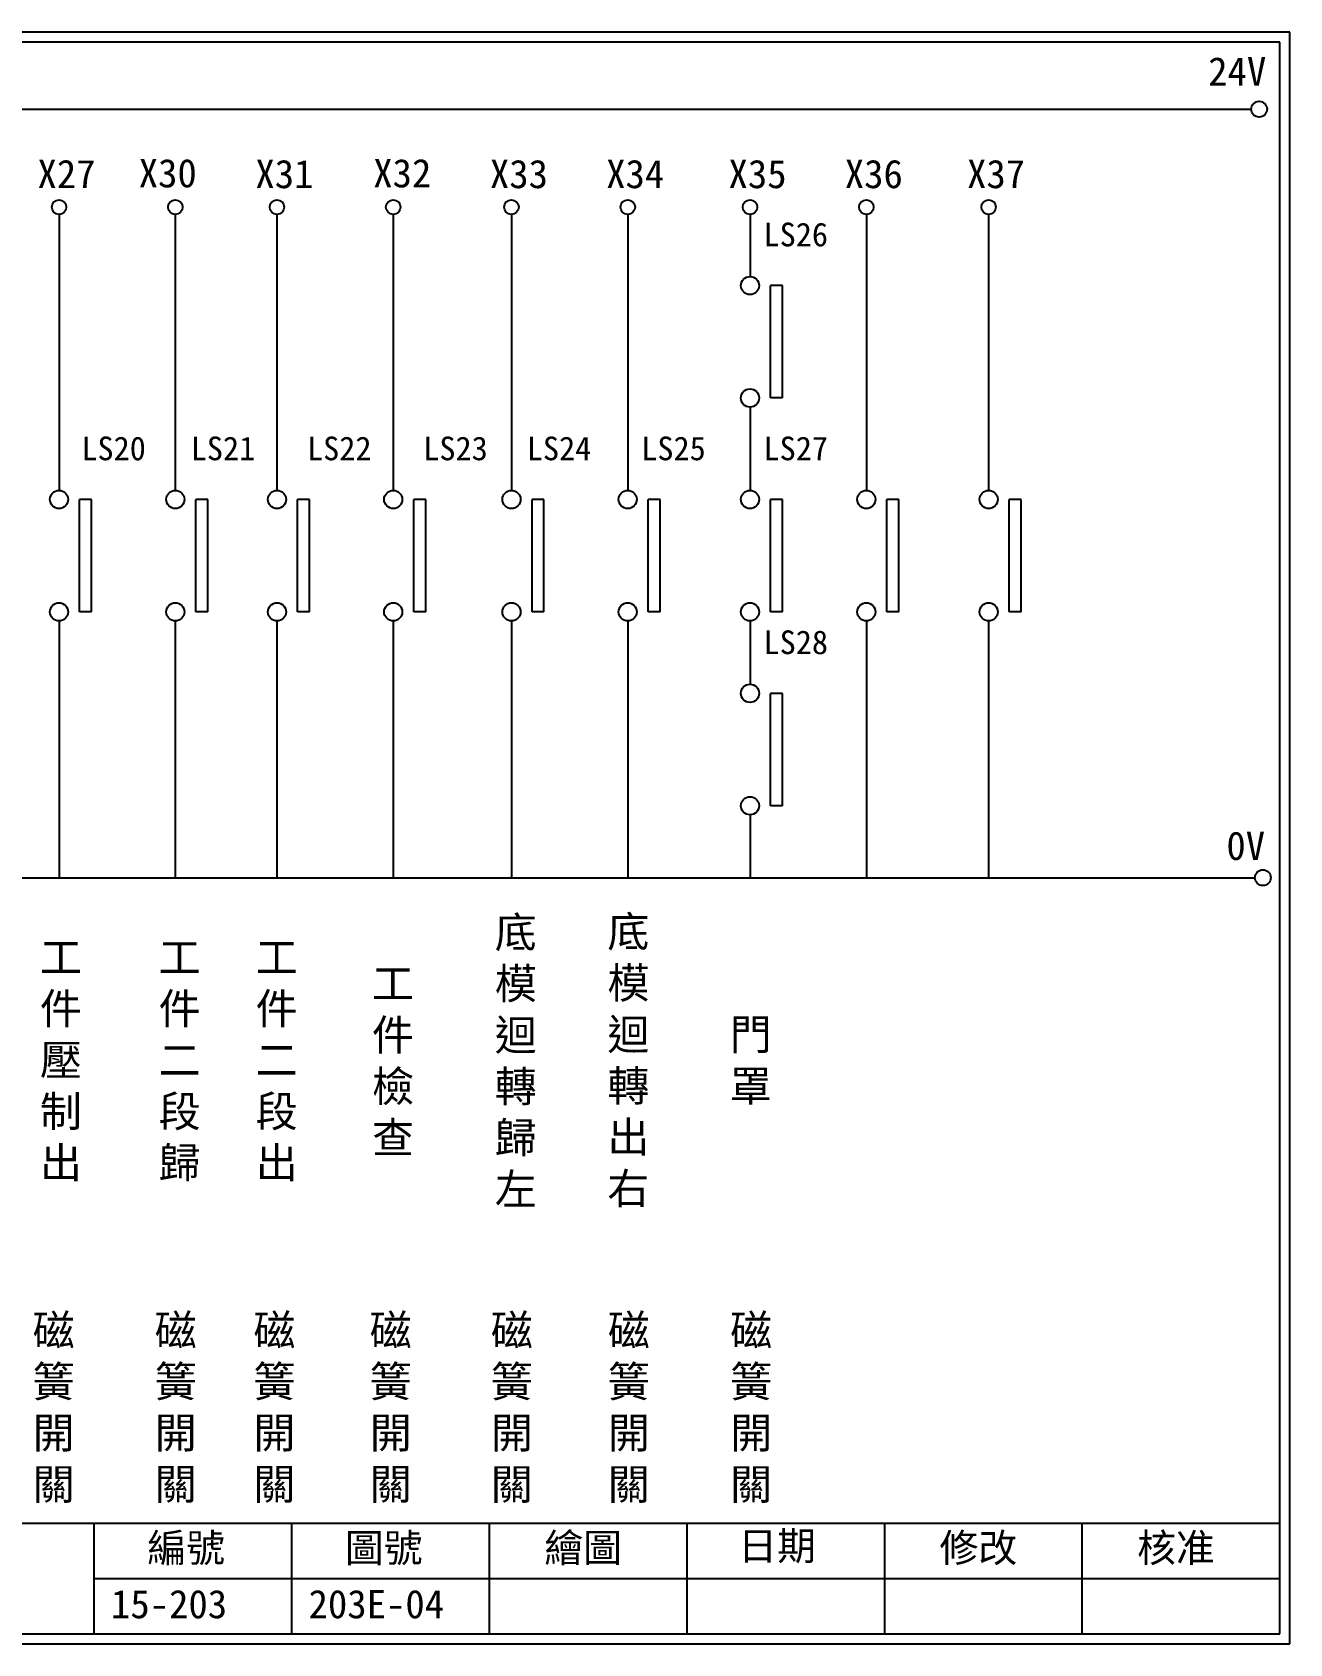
# Model space of a CAD drawing. Extents: x 275 to 562, y 265 to 469.
# Drawn here: x 402.8 to 561.9, y 264.9 to 468.9 of the extents above; entities that cross this region are included whole.
import ezdxf

# ---------------------------------------------------------------- set-up
doc = ezdxf.new("R2010")
doc.units = 0
doc.layers.get('0').update_dxf_attribs({"linetype": 'CONTINUOUS'})
doc.layers.add('圖框層', color=7, linetype='CONTINUOUS')
doc.layers.add('標尺寸層', color=3, linetype='CONTINUOUS')
doc.styles.add('CNS', font='romanc.shx', dxfattribs={"bigfont": 'chineset.shx'})
doc.styles.add('STSL', font='kaiu.ttf')

msp = doc.modelspace()

# ---------------------------------------------------------------- linework, layer by layer
for p, q in [((497.72, 436.85), (496.22, 436.85)), ((497.72, 422.62), (496.22, 422.62)), ((410.3, 409.78), (408.79, 409.78)), ((425.01, 409.78), (423.51, 409.78)), ((437.87, 409.78), (436.37, 409.78)), ((452.58, 409.78), (451.08, 409.78)), ((467.53, 409.78), (466.03, 409.78)), ((482.25, 409.78), (480.74, 409.78)), ((497.72, 409.78), (496.22, 409.78)), ((512.44, 409.78), (510.93, 409.78)), ((527.91, 409.78), (526.41, 409.78)), ((410.3, 395.55), (408.79, 395.55)), ((425.01, 395.55), (423.51, 395.55)), ((437.87, 395.55), (436.37, 395.55)), ((452.58, 395.55), (451.08, 395.55)), ((467.53, 395.55), (466.03, 395.55)), ((482.25, 395.55), (480.74, 395.55)), ((497.72, 395.55), (496.22, 395.55)), ((512.44, 395.55), (510.93, 395.55)), ((527.91, 395.55), (526.41, 395.55)), ((497.72, 385.24), (496.22, 385.24)), ((497.72, 371.01), (496.22, 371.01))]:
    msp.add_line(p, q)
for centre in [(558.02, 459.17), (558.5, 361.9)]:
    msp.add_circle(centre, 1)
at = {"layer": '圖框層', "color": 7}
for p, q in [((561.9, 468.91), (274.9, 468.91)), ((560.65, 467.66), (276.15, 467.66)), ((560.65, 266.2), (560.65, 467.66)), ((561.9, 264.95), (561.9, 468.91)), ((276.15, 280.2), (560.65, 280.2)), ((410.65, 266.2), (410.65, 280.2)), ((435.65, 266.2), (435.65, 280.2)), ((460.65, 266.2), (460.65, 280.2)), ((485.65, 266.2), (485.65, 280.2)), ((510.65, 266.2), (510.65, 280.2)), ((535.65, 266.2), (535.65, 280.2)), ((410.65, 273.2), (560.65, 273.2)), ((276.15, 266.2), (560.65, 266.2)), ((274.9, 264.95), (561.9, 264.95))]:
    msp.add_line(p, q, dxfattribs=at)
at = {"layer": '標尺寸層', "color": 7}
for p, q in [((279.42, 459.17), (557.02, 459.17)), ((406.19, 445.86), (406.19, 410.93)), ((420.9, 445.86), (420.9, 410.93)), ((433.76, 445.86), (433.76, 410.93)), ((448.47, 445.86), (448.47, 410.93)), ((463.43, 445.86), (463.43, 410.93)), ((478.14, 445.86), (478.14, 410.93)), ((493.61, 445.86), (493.61, 438)), ((508.33, 445.86), (508.33, 410.93)), ((523.8, 445.86), (523.8, 410.93)), ((496.22, 422.62), (496.22, 436.85)), ((497.72, 422.62), (497.72, 436.85)), ((493.61, 421.46), (493.61, 410.93)), ((408.79, 395.55), (408.79, 409.78)), ((410.3, 395.55), (410.3, 409.78)), ((423.51, 395.55), (423.51, 409.78)), ((425.01, 395.55), (425.01, 409.78)), ((436.37, 395.55), (436.37, 409.78)), ((437.87, 395.55), (437.87, 409.78)), ((451.08, 395.55), (451.08, 409.78)), ((452.58, 395.55), (452.58, 409.78)), ((466.03, 395.55), (466.03, 409.78)), ((467.53, 395.55), (467.53, 409.78)), ((480.74, 395.55), (480.74, 409.78)), ((482.25, 395.55), (482.25, 409.78)), ((496.22, 395.55), (496.22, 409.78)), ((497.72, 395.55), (497.72, 409.78)), ((510.93, 395.55), (510.93, 409.78)), ((512.44, 395.55), (512.44, 409.78)), ((526.41, 395.55), (526.41, 409.78)), ((527.91, 395.55), (527.91, 409.78)), ((406.19, 394.41), (406.19, 361.9)), ((406.19, 394.4), (406.19, 361.9)), ((420.9, 394.41), (420.9, 361.9)), ((420.9, 394.4), (420.9, 361.9)), ((433.76, 394.41), (433.76, 361.9)), ((433.76, 394.4), (433.76, 361.9)), ((448.47, 394.41), (448.47, 361.9)), ((448.47, 394.4), (448.47, 361.9)), ((463.43, 394.41), (463.43, 361.9)), ((463.43, 394.4), (463.43, 361.9)), ((478.14, 394.41), (478.14, 361.9)), ((478.14, 394.4), (478.14, 361.9)), ((493.61, 394.41), (493.61, 386.39)), ((493.61, 394.4), (493.61, 386.39)), ((508.33, 394.41), (508.33, 361.9)), ((508.33, 394.4), (508.33, 361.9)), ((523.8, 394.41), (523.8, 361.9)), ((523.8, 394.4), (523.8, 361.9)), ((496.22, 371.01), (496.22, 385.24)), ((497.72, 371.01), (497.72, 385.24)), ((493.61, 369.86), (493.61, 361.9)), ((493.61, 369.86), (493.61, 361.9)), ((279.63, 361.9), (557.5, 361.9))]:
    msp.add_line(p, q, dxfattribs=at)
for centre, radius in [((406.19, 446.78), 0.92), ((406.19, 446.78), 0.92), ((420.9, 446.78), 0.92), ((433.76, 446.78), 0.92), ((433.76, 446.78), 0.92), ((448.47, 446.78), 0.92), ((463.43, 446.78), 0.92), ((463.43, 446.78), 0.92), ((478.14, 446.78), 0.92), ((493.61, 446.78), 0.92), ((493.61, 446.78), 0.92), ((508.33, 446.78), 0.92), ((523.8, 446.78), 0.92), ((523.8, 446.78), 0.92), ((493.61, 436.85), 1.15), ((493.61, 422.62), 1.15), ((406.19, 409.78), 1.15), ((420.9, 409.78), 1.15), ((433.76, 409.78), 1.15), ((448.47, 409.78), 1.15), ((463.43, 409.78), 1.15), ((478.14, 409.78), 1.15), ((493.61, 409.78), 1.15), ((508.33, 409.78), 1.15), ((523.8, 409.78), 1.15), ((406.19, 395.55), 1.15), ((420.9, 395.55), 1.15), ((433.76, 395.55), 1.15), ((448.47, 395.55), 1.15), ((463.43, 395.55), 1.15), ((478.14, 395.55), 1.15), ((493.61, 395.55), 1.15), ((508.33, 395.55), 1.15), ((523.8, 395.55), 1.15), ((493.61, 385.24), 1.15), ((493.61, 371.01), 1.15)]:
    msp.add_circle(centre, radius, dxfattribs=at)

# ---------------------------------------------------------------- texts
at = {"layer": '圖框層', "color": 4, "style": 'STSL'}
for s, height, p in [('24V', 3.6, (551.58, 462.16)), ('X30', 3.6, (416.27, 449.28)), ('X32', 3.6, (445.94, 449.28)), ('X27', 3.6, (403.46, 449.18)), ('X31', 3.6, (431.03, 449.18)), ('X33', 3.6, (460.7, 449.18)), ('X34', 3.6, (475.41, 449.18)), ('X35', 3.6, (490.89, 449.18)), ('X36', 3.6, (505.6, 449.18)), ('X37', 3.6, (521.07, 449.18)), ('LS26', 3, (495.32, 441.81)), ('LS20', 3, (409.01, 414.74)), ('LS21', 3, (422.85, 414.74)), ('LS22', 3, (437.56, 414.74)), ('LS23', 3, (452.27, 414.74)), ('LS24', 3, (465.37, 414.74)), ('LS25', 3, (479.85, 414.74)), ('LS27', 3, (495.32, 414.74)), ('LS28', 3, (495.32, 390.2)), ('0V', 3.6, (553.88, 364.15)), ('繪圖', 3.6, (467.59, 275.29)), ('日期', 3.6, (492.12, 275.53)), ('編號', 3.6, (417.36, 275.28)), ('圖號', 3.6, (442.36, 275.28)), ('修改', 3.6, (517.59, 275.29)), ('核准', 3.6, (542.59, 275.29)), ('15-203', 3.6, (412.76, 268.17)), ('203E-04', 3.6, (437.76, 268.17))]:
    msp.add_text(s, height=height, dxfattribs=at).set_placement(p)
at = {"layer": '標尺寸層', "color": 7, "char_height": 3.9, "width": 4.9608, "attachment_point": 5, "style": 'CNS'}
for s, insert in [('{\\fDFKai-SB|b0|i0|c136|p65;底模迴轉歸左}', (463.97, 338.61)), ('{\\fDFKai-SB|b0|i0|c136|p65;底模迴轉出右}', (478.22, 338.61)), ('{\\fDFKai-SB|b0|i0|c136|p65;工件壓制出}', (406.43, 338.62)), ('{\\fDFKai-SB|b0|i0|c136|p65;工件二段歸}', (421.45, 338.62)), ('{\\fDFKai-SB|b0|i0|c136|p65;工件二段出}', (433.73, 338.62)), ('{\\fDFKai-SB|b0|i0|c136|p65;工件檢查}', (448.44, 338.62)), ('{\\fDFKai-SB|b0|i0|c136|p65;門罩}', (493.7, 338.61)), ('{\\fDFKai-SB|b0|i0|c136|p65;磁簧開關}', (405.51, 294.67)), ('{\\fDFKai-SB|b0|i0|c136|p65;磁簧開關}', (420.95, 294.68)), ('{\\fDFKai-SB|b0|i0|c136|p65;磁簧開關}', (433.44, 294.68)), ('{\\fDFKai-SB|b0|i0|c136|p65;磁簧開關}', (448.15, 294.68)), ('{\\fDFKai-SB|b0|i0|c136|p65;磁簧開關}', (463.48, 294.67)), ('{\\fDFKai-SB|b0|i0|c136|p65;磁簧開關}', (478.28, 294.67)), ('{\\fDFKai-SB|b0|i0|c136|p65;磁簧開關}', (493.76, 294.67))]:
    msp.add_mtext(s, dxfattribs=dict(at, insert=insert))

doc.saveas('drawing.dxf')
